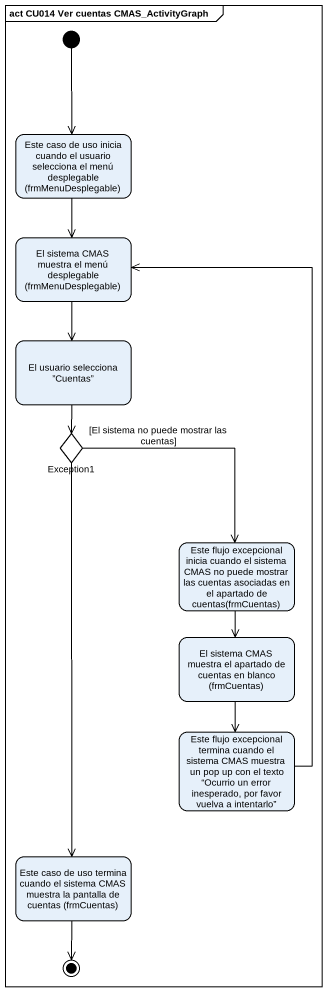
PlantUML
@startuml
mainframe act CU014 Ver cuentas CMAS_ActivityGraph
hide empty description
state "Este caso de uso inicia cuando el usuario selecciona el menú desplegable (frmMenuDesplegable)" as Este_caso_de_uso_inicia
state "El sistema CMAS muestra el menú desplegable (frmMenuDesplegable)" as El_sistema_CMAS_muestra_el
state "El usuario selecciona ”Cuentas”" as El_usuario_selecciona
state Exception1 <<choice>>
state "Este flujo excepcional inicia cuando el sistema CMAS no puede mostrar las cuentas asociadas en el apartado de cuentas(frmCuentas)" as Este_flujo_excepcional
state "El sistema CMAS muestra el apartado de cuentas en blanco (frmCuentas)" as El_sistema_CMAS_muestra_el_2
state "Este flujo excepcional termina cuando el sistema CMAS muestra un pop up con el texto “Ocurrio un error inesperado, por favor vuelva a intentarlo”" as Este_flujo_excepcional_2
state "Este caso de uso termina cuando el sistema CMAS muestra la pantalla de cuentas (frmCuentas)" as Este_caso_de_uso_termina
[*] --> Este_caso_de_uso_inicia
Este_caso_de_uso_inicia --> El_sistema_CMAS_muestra_el
El_sistema_CMAS_muestra_el --> El_usuario_selecciona
El_usuario_selecciona --> Exception1
Exception1 --> Este_flujo_excepcional : [El sistema no puede mostrar las cuentas]
Exception1 --> Este_caso_de_uso_termina
Este_flujo_excepcional --> El_sistema_CMAS_muestra_el_2
El_sistema_CMAS_muestra_el_2 --> Este_flujo_excepcional_2
Este_flujo_excepcional_2 -up-> El_sistema_CMAS_muestra_el
Este_caso_de_uso_termina --> [*]
@enduml
